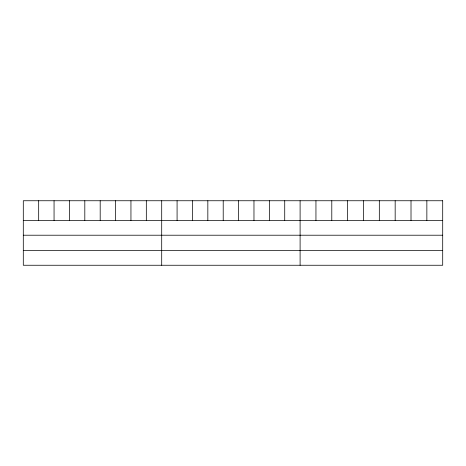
<?xml version="1.0" encoding="UTF-8"?>
<svg xmlns="http://www.w3.org/2000/svg" width="466" height="466" viewBox="0 0 466 466"><rect width="100%" height="100%" fill="white"/><g stroke="black" fill="none" stroke-linecap="round" stroke-linejoin="round"><path stroke-width="0.7" d="M23.3 220.418L442.7 220.418M23.3 235.214L442.7 235.214M23.3 250.458L442.7 250.458M426.856 200.747L426.856 220.418M411.012 200.747L411.012 220.418M395.168 200.747L395.168 220.418M379.324 200.747L379.324 220.418M363.48 200.747L363.48 220.418M347.636 200.747L347.636 220.418M331.792 200.747L331.792 220.418M315.948 200.747L315.948 220.418M300.104 200.747L300.104 265.253M284.726 200.747L284.726 220.418M269.348 200.747L269.348 220.418M253.97 200.747L253.97 220.418M238.592 200.747L238.592 220.418M223.214 200.747L223.214 220.418M207.836 200.747L207.836 220.418M192.458 200.747L192.458 220.418M177.08 200.747L177.08 220.418M161.702 200.747L161.702 265.253M146.324 200.747L146.324 220.418M130.946 200.747L130.946 220.418M115.568 200.747L115.568 220.418M100.19 200.747L100.19 220.418M84.812 200.747L84.812 220.418M69.434 200.747L69.434 220.418M54.056 200.747L54.056 220.418M38.678 200.747L38.678 220.418M442.7 200.747L23.3 200.747L23.3 265.253L442.7 265.253L442.7 200.747"/></g></svg>
